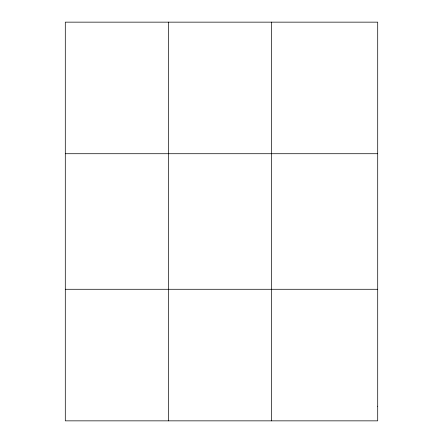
<?xml version="1.0" encoding="UTF-8"?>
<svg xmlns="http://www.w3.org/2000/svg" width="443" height="443" viewBox="0 0 443 443"><rect width="100%" height="100%" fill="white"/><g stroke="black" fill="none" stroke-linecap="round" stroke-linejoin="round"><path stroke-width="0.66" d="M168.39 22.15L168.39 420.85M271.487 22.15L271.487 420.85M65.293 153.721L377.707 153.721M65.293 289.279L377.707 289.279M377.707 406.231L377.707 420.85L65.293 420.85L65.293 22.15L377.707 22.15L377.707 406.231"/></g></svg>
